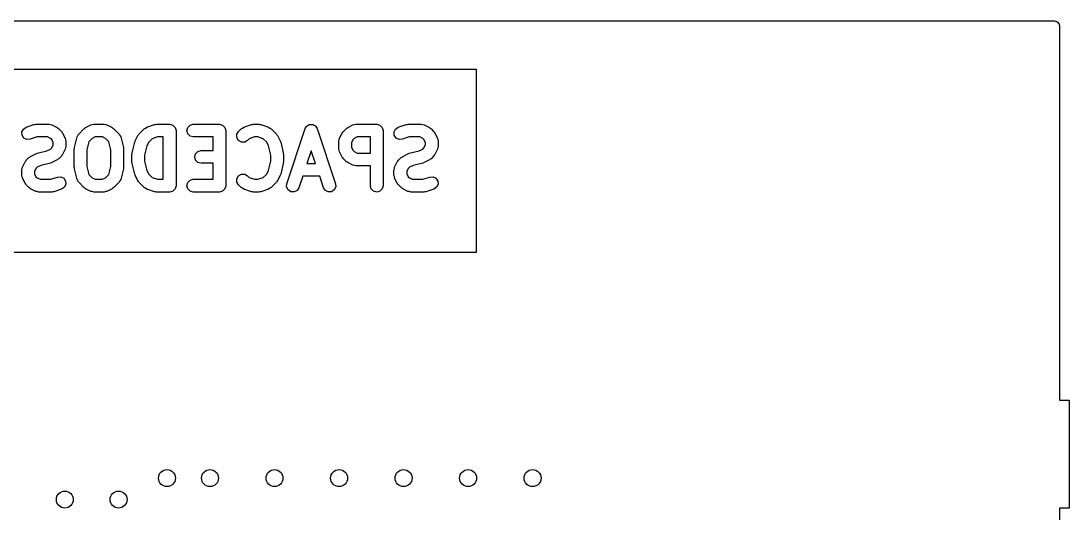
# Model space of a CAD drawing. Extents: x 0.02 to 3.58, y 0.03 to 1.97.
# Drawn here: x 2.604 to 3.579, y 1.512 to 1.97 of the extents above; entities that cross this region are included whole.
import ezdxf

# ---------------------------------------------------------------- set-up
doc = ezdxf.new("R2010")
doc.units = 0
doc.header["$MEASUREMENT"] = 0
doc.layers.add('BLACK', color=7, linetype='CONTINUOUS')

msp = doc.modelspace()

# ---------------------------------------------------------------- linework, layer by layer
at = {"layer": 'BLACK', "linetype": 'CONTINUOUS'}
for p, q in [((0.034961, 1.97), (3.56504, 1.97)), ((3.56504, 1.97), (3.56772, 1.96921)), ((3.56772, 1.96921), (3.56955, 1.9671)), ((3.56955, 1.9671), (3.57, 1.96504)), ((3.57, 1.96504), (3.57, 1.61728)), ((3.0278, 1.92482), (2.09409, 1.92482)), ((3.0278, 1.75518), (3.0278, 1.92482)), ((2.60649, 1.86951), (2.60904, 1.87119)), ((2.60904, 1.87119), (2.61635, 1.87363)), ((2.61635, 1.87363), (2.6173, 1.87369)), ((2.6173, 1.87369), (2.61822, 1.87393)), ((2.61822, 1.87393), (2.6304, 1.87393)), ((2.6304, 1.87393), (2.63172, 1.87358)), ((2.63172, 1.87358), (2.63305, 1.87331)), ((2.63305, 1.87331), (2.63792, 1.87087)), ((2.66432, 1.87087), (2.6692, 1.87331)), ((2.6692, 1.87331), (2.67053, 1.87358)), ((2.67053, 1.87358), (2.67184, 1.87393)), ((2.67184, 1.87393), (2.68159, 1.87393)), ((2.68159, 1.87393), (2.6829, 1.87358)), ((2.6829, 1.87358), (2.68423, 1.87331)), ((2.68423, 1.87331), (2.6891, 1.87087)), ((2.72002, 1.87045), (2.72115, 1.87119)), ((2.72115, 1.87119), (2.72846, 1.87363)), ((2.72846, 1.87363), (2.72941, 1.87369)), ((2.72941, 1.87369), (2.73033, 1.87393)), ((2.73033, 1.87393), (2.74252, 1.87393)), ((2.74252, 1.87393), (2.74547, 1.87314)), ((2.74547, 1.87314), (2.74763, 1.87098)), ((2.75934, 1.87098), (2.7615, 1.87314)), ((2.7615, 1.87314), (2.76445, 1.87393)), ((2.76445, 1.87393), (2.78882, 1.87393)), ((2.78882, 1.87393), (2.79178, 1.87314)), ((2.79178, 1.87314), (2.79394, 1.87098)), ((2.81019, 1.87045), (2.81133, 1.87119)), ((2.81133, 1.87119), (2.81864, 1.87363)), ((2.81864, 1.87363), (2.81959, 1.87369)), ((2.81959, 1.87369), (2.82051, 1.87393)), ((2.82051, 1.87393), (2.82538, 1.87393)), ((2.82538, 1.87393), (2.8263, 1.87369)), ((2.8263, 1.87369), (2.82725, 1.87363)), ((2.82725, 1.87363), (2.83456, 1.87119)), ((2.83456, 1.87119), (2.83569, 1.87044)), ((2.86918, 1.87088), (2.86971, 1.87195)), ((2.86971, 1.87195), (2.87001, 1.87214)), ((2.87001, 1.87214), (2.87021, 1.87245)), ((2.87021, 1.87245), (2.87127, 1.87298)), ((2.87127, 1.87298), (2.87226, 1.87363)), ((2.87226, 1.87363), (2.87262, 1.87365)), ((2.87262, 1.87365), (2.87294, 1.87381)), ((2.87294, 1.87381), (2.87412, 1.87374)), ((2.87412, 1.87374), (2.87531, 1.87381)), ((2.87531, 1.87381), (2.87563, 1.87365)), ((2.87563, 1.87365), (2.87599, 1.87363)), ((2.87599, 1.87363), (2.87698, 1.87298)), ((2.87698, 1.87298), (2.87804, 1.87245)), ((2.87804, 1.87245), (2.87824, 1.87214)), ((2.87824, 1.87214), (2.87854, 1.87195)), ((2.87854, 1.87195), (2.87907, 1.87089)), ((2.90804, 1.87087), (2.91292, 1.87331)), ((2.91292, 1.87331), (2.91425, 1.87358)), ((2.91425, 1.87358), (2.91556, 1.87393)), ((2.91556, 1.87393), (2.93505, 1.87393)), ((2.93505, 1.87393), (2.93801, 1.87314)), ((2.93801, 1.87314), (2.94017, 1.87098)), ((2.95257, 1.86951), (2.95512, 1.87119)), ((2.95512, 1.87119), (2.96243, 1.87363)), ((2.96243, 1.87363), (2.96338, 1.87369)), ((2.96338, 1.87369), (2.9643, 1.87393)), ((2.9643, 1.87393), (2.97649, 1.87393)), ((2.97649, 1.87393), (2.9778, 1.87358)), ((2.9778, 1.87358), (2.97913, 1.87331)), ((2.97913, 1.87331), (2.984, 1.87087)), ((2.60512, 1.86677), (2.60649, 1.86951)), ((2.6053, 1.86372), (2.60512, 1.86677)), ((2.60699, 1.86117), (2.6053, 1.86372)), ((2.61918, 1.86212), (2.61277, 1.85999)), ((2.62901, 1.86212), (2.61918, 1.86212)), ((2.63178, 1.86074), (2.62901, 1.86212)), ((2.63792, 1.87087), (2.63863, 1.87024)), ((2.63863, 1.87024), (2.63946, 1.86977)), ((2.63946, 1.86977), (2.64189, 1.86733)), ((2.64189, 1.86733), (2.64237, 1.86651)), ((2.64237, 1.86651), (2.643, 1.86579)), ((2.643, 1.86579), (2.64544, 1.86092)), ((2.65392, 1.8524), (2.65636, 1.86215)), ((2.65636, 1.86215), (2.65638, 1.86219)), ((2.65638, 1.86224), (2.65712, 1.86353)), ((2.65638, 1.86219), (2.65638, 1.86224)), ((2.65712, 1.86353), (2.65784, 1.86482)), ((2.65784, 1.86482), (2.65789, 1.86485)), ((2.65789, 1.86485), (2.65791, 1.86489)), ((2.65791, 1.86489), (2.66279, 1.86977)), ((2.66279, 1.86977), (2.66361, 1.87024)), ((2.66361, 1.87024), (2.66432, 1.87087)), ((2.67323, 1.86212), (2.67046, 1.86074)), ((2.68019, 1.86212), (2.67323, 1.86212)), ((2.68296, 1.86074), (2.68019, 1.86212)), ((2.6891, 1.87087), (2.68981, 1.87024)), ((2.68981, 1.87024), (2.69064, 1.86977)), ((2.69064, 1.86977), (2.69551, 1.86489)), ((2.69551, 1.86489), (2.69554, 1.86485)), ((2.69554, 1.86485), (2.69558, 1.86482)), ((2.69558, 1.86482), (2.6963, 1.86353)), ((2.6963, 1.86353), (2.69704, 1.86224)), ((2.69704, 1.86224), (2.69704, 1.86219)), ((2.69704, 1.86219), (2.69706, 1.86215)), ((2.69706, 1.86215), (2.6995, 1.8524)), ((2.71042, 1.85848), (2.71286, 1.86336)), ((2.71286, 1.86336), (2.71349, 1.86407)), ((2.71349, 1.86407), (2.71397, 1.86489)), ((2.71397, 1.86489), (2.71884, 1.86977)), ((2.71884, 1.86977), (2.72002, 1.87045)), ((2.73129, 1.86212), (2.72621, 1.86043)), ((2.73661, 1.86212), (2.73129, 1.86212)), ((2.73661, 1.82275), (2.73661, 1.86212)), ((2.74763, 1.87098), (2.74842, 1.86803)), ((2.74842, 1.86803), (2.74842, 1.81685)), ((2.75855, 1.86803), (2.75934, 1.87098)), ((2.75934, 1.86507), (2.75855, 1.86803)), ((2.7615, 1.86291), (2.75934, 1.86507)), ((2.76445, 1.86212), (2.7615, 1.86291)), ((2.78292, 1.86212), (2.76445, 1.86212)), ((2.78292, 1.84956), (2.78292, 1.86212)), ((2.79394, 1.87098), (2.79473, 1.86803)), ((2.79473, 1.86803), (2.79473, 1.81685)), ((2.80505, 1.86468), (2.80658, 1.86733)), ((2.80505, 1.86162), (2.80505, 1.86468)), ((2.80658, 1.85898), (2.80505, 1.86162)), ((2.80658, 1.86733), (2.80902, 1.86977)), ((2.80902, 1.86977), (2.81019, 1.87045)), ((2.82146, 1.86212), (2.81638, 1.86043)), ((2.82442, 1.86212), (2.82146, 1.86212)), ((2.8295, 1.86043), (2.82442, 1.86212)), ((2.83569, 1.87044), (2.83687, 1.86977)), ((2.83687, 1.86977), (2.84174, 1.86489)), ((2.84174, 1.86489), (2.84222, 1.86407)), ((2.84222, 1.86407), (2.84285, 1.86336)), ((2.84285, 1.86336), (2.84529, 1.85848)), ((2.85146, 1.81871), (2.86852, 1.8699)), ((2.86852, 1.8699), (2.86918, 1.87088)), ((2.87907, 1.87089), (2.87973, 1.8699)), ((2.87973, 1.8699), (2.89679, 1.81871)), ((2.90053, 1.86092), (2.90296, 1.86579)), ((2.90296, 1.86579), (2.90359, 1.86651)), ((2.90359, 1.86651), (2.90407, 1.86733)), ((2.90407, 1.86733), (2.90651, 1.86977)), ((2.90651, 1.86977), (2.90733, 1.87024)), ((2.90733, 1.87024), (2.90804, 1.87087)), ((2.91695, 1.86212), (2.91418, 1.86074)), ((2.92915, 1.86212), (2.91695, 1.86212)), ((2.92915, 1.84712), (2.92915, 1.86212)), ((2.94017, 1.87098), (2.94096, 1.86803)), ((2.94096, 1.86803), (2.94096, 1.81685)), ((2.9512, 1.86677), (2.95257, 1.86951)), ((2.95139, 1.86372), (2.9512, 1.86677)), ((2.95307, 1.86117), (2.95139, 1.86372)), ((2.96526, 1.86212), (2.95886, 1.85999)), ((2.97509, 1.86212), (2.96526, 1.86212)), ((2.97786, 1.86074), (2.97509, 1.86212)), ((2.984, 1.87087), (2.98471, 1.87024)), ((2.98471, 1.87024), (2.98554, 1.86977)), ((2.98554, 1.86977), (2.98797, 1.86733)), ((2.98797, 1.86733), (2.98845, 1.86651)), ((2.98845, 1.86651), (2.98908, 1.86579)), ((2.98908, 1.86579), (2.99152, 1.86092)), ((2.60972, 1.8598), (2.60699, 1.86117)), ((2.61277, 1.85999), (2.60972, 1.8598)), ((2.63286, 1.85966), (2.63178, 1.86074)), ((2.63178, 1.85095), (2.63286, 1.85203)), ((2.63425, 1.85688), (2.63286, 1.85966)), ((2.63286, 1.85203), (2.63425, 1.8548)), ((2.63425, 1.8548), (2.63425, 1.85688)), ((2.64544, 1.86092), (2.64571, 1.85959)), ((2.64571, 1.85209), (2.64544, 1.85076)), ((2.64571, 1.85959), (2.64606, 1.85828)), ((2.64606, 1.8534), (2.64571, 1.85209)), ((2.64606, 1.85828), (2.64606, 1.8534)), ((2.65375, 1.85097), (2.65393, 1.85167)), ((2.65393, 1.85167), (2.65392, 1.8524)), ((2.66742, 1.8577), (2.66556, 1.85024)), ((2.67046, 1.86074), (2.66742, 1.8577)), ((2.686, 1.8577), (2.68296, 1.86074)), ((2.68787, 1.85024), (2.686, 1.8577)), ((2.6995, 1.8524), (2.69949, 1.85167)), ((2.69949, 1.85167), (2.69968, 1.85097)), ((2.70754, 1.84753), (2.70998, 1.85727)), ((2.70998, 1.85727), (2.71029, 1.85784)), ((2.71029, 1.85784), (2.71042, 1.85848)), ((2.72128, 1.85378), (2.71918, 1.84537)), ((2.723, 1.85722), (2.72128, 1.85378)), ((2.72621, 1.86043), (2.723, 1.85722)), ((2.80923, 1.85745), (2.80658, 1.85898)), ((2.81229, 1.85745), (2.80923, 1.85745)), ((2.81493, 1.85898), (2.81229, 1.85745)), ((2.81638, 1.86043), (2.81493, 1.85898)), ((2.83271, 1.85722), (2.8295, 1.86043)), ((2.83443, 1.85378), (2.83271, 1.85722)), ((2.83654, 1.84537), (2.83443, 1.85378)), ((2.84529, 1.85848), (2.84542, 1.85784)), ((2.84542, 1.85784), (2.84573, 1.85727)), ((2.84573, 1.85727), (2.84817, 1.84753)), ((2.8999, 1.85828), (2.90025, 1.85959)), ((2.8999, 1.85097), (2.8999, 1.85828)), ((2.90025, 1.85959), (2.90053, 1.86092)), ((2.9131, 1.85966), (2.91171, 1.85688)), ((2.91171, 1.85688), (2.91171, 1.85236)), ((2.91171, 1.85236), (2.9131, 1.84959)), ((2.91418, 1.86074), (2.9131, 1.85966)), ((2.95581, 1.8598), (2.95307, 1.86117)), ((2.95886, 1.85999), (2.95581, 1.8598)), ((2.97894, 1.85966), (2.97786, 1.86074)), ((2.97786, 1.85095), (2.97894, 1.85203)), ((2.98033, 1.85688), (2.97894, 1.85966)), ((2.97894, 1.85203), (2.98033, 1.8548)), ((2.98033, 1.8548), (2.98033, 1.85688)), ((2.99152, 1.86092), (2.99179, 1.85959)), ((2.99179, 1.85209), (2.99152, 1.85076)), ((2.99179, 1.85959), (2.99214, 1.85828)), ((2.99214, 1.8534), (2.99179, 1.85209)), ((2.99214, 1.85828), (2.99214, 1.8534)), ((2.60917, 1.84052), (2.61161, 1.84296)), ((2.61161, 1.84296), (2.61243, 1.84343)), ((2.61243, 1.84343), (2.61314, 1.84406)), ((2.61314, 1.84406), (2.61802, 1.8465)), ((2.61802, 1.8465), (2.61865, 1.84663)), ((2.61865, 1.84663), (2.61922, 1.84695)), ((2.61922, 1.84695), (2.62834, 1.84923)), ((2.62834, 1.84923), (2.63178, 1.85095)), ((2.63946, 1.84192), (2.63863, 1.84144)), ((2.64189, 1.84435), (2.63946, 1.84192)), ((2.64237, 1.84518), (2.64189, 1.84435)), ((2.643, 1.84589), (2.64237, 1.84518)), ((2.64544, 1.85076), (2.643, 1.84589)), ((2.65375, 1.83391), (2.65375, 1.85097)), ((2.66556, 1.85024), (2.66556, 1.83463)), ((2.68787, 1.83463), (2.68787, 1.85024)), ((2.69968, 1.85097), (2.69968, 1.83391)), ((2.70736, 1.84609), (2.70755, 1.8468)), ((2.70736, 1.83878), (2.70736, 1.84609)), ((2.70755, 1.8468), (2.70754, 1.84753)), ((2.71918, 1.84537), (2.71918, 1.83951)), ((2.76586, 1.84366), (2.76665, 1.84661)), ((2.76665, 1.8407), (2.76586, 1.84366)), ((2.76665, 1.84661), (2.76881, 1.84877)), ((2.76881, 1.84877), (2.77176, 1.84956)), ((2.77176, 1.84956), (2.78292, 1.84956)), ((2.83654, 1.83951), (2.83654, 1.84537)), ((2.84817, 1.84753), (2.84816, 1.8468)), ((2.84816, 1.8468), (2.84835, 1.84609)), ((2.84835, 1.84609), (2.84835, 1.83878)), ((2.87412, 1.84935), (2.87013, 1.83738)), ((2.87812, 1.83738), (2.87412, 1.84935)), ((2.90025, 1.84966), (2.8999, 1.85097)), ((2.90053, 1.84833), (2.90025, 1.84966)), ((2.90296, 1.84345), (2.90053, 1.84833)), ((2.90359, 1.84274), (2.90296, 1.84345)), ((2.90407, 1.84192), (2.90359, 1.84274)), ((2.90651, 1.83948), (2.90407, 1.84192)), ((2.9131, 1.84959), (2.91418, 1.84851)), ((2.91418, 1.84851), (2.91695, 1.84712)), ((2.91695, 1.84712), (2.92915, 1.84712)), ((2.95525, 1.84052), (2.95769, 1.84296)), ((2.95769, 1.84296), (2.95851, 1.84343)), ((2.95851, 1.84343), (2.95922, 1.84406)), ((2.95922, 1.84406), (2.9641, 1.8465)), ((2.9641, 1.8465), (2.96474, 1.84663)), ((2.96474, 1.84663), (2.96531, 1.84695)), ((2.96531, 1.84695), (2.97443, 1.84923)), ((2.97443, 1.84923), (2.97786, 1.85095)), ((2.98554, 1.84192), (2.98471, 1.84144)), ((2.98797, 1.84435), (2.98554, 1.84192)), ((2.98845, 1.84518), (2.98797, 1.84435)), ((2.98908, 1.84589), (2.98845, 1.84518)), ((2.99152, 1.85076), (2.98908, 1.84589)), ((2.605, 1.83147), (2.60535, 1.83278)), ((2.60535, 1.83278), (2.60563, 1.83411)), ((2.60563, 1.83411), (2.60806, 1.83899)), ((2.60806, 1.83899), (2.60869, 1.8397)), ((2.60869, 1.8397), (2.60917, 1.84052)), ((2.6182, 1.83285), (2.61681, 1.83008)), ((2.61928, 1.83393), (2.6182, 1.83285)), ((2.62272, 1.83565), (2.61928, 1.83393)), ((2.63184, 1.83793), (2.62272, 1.83565)), ((2.63241, 1.83824), (2.63184, 1.83793)), ((2.63305, 1.83837), (2.63241, 1.83824)), ((2.63792, 1.84081), (2.63305, 1.83837)), ((2.63863, 1.84144), (2.63792, 1.84081)), ((2.65393, 1.8332), (2.65375, 1.83391)), ((2.65392, 1.83247), (2.65393, 1.8332)), ((2.65636, 1.82273), (2.65392, 1.83247)), ((2.66556, 1.83463), (2.66742, 1.82718)), ((2.686, 1.82718), (2.68787, 1.83463)), ((2.6995, 1.83247), (2.69706, 1.82273)), ((2.69968, 1.83391), (2.69949, 1.8332)), ((2.69949, 1.8332), (2.6995, 1.83247)), ((2.70755, 1.83808), (2.70736, 1.83878)), ((2.70754, 1.83735), (2.70755, 1.83808)), ((2.70998, 1.8276), (2.70754, 1.83735)), ((2.71918, 1.83951), (2.72128, 1.83109)), ((2.76881, 1.83854), (2.76665, 1.8407)), ((2.77176, 1.83775), (2.76881, 1.83854)), ((2.78292, 1.83775), (2.77176, 1.83775)), ((2.78292, 1.82275), (2.78292, 1.83775)), ((2.83443, 1.83109), (2.83654, 1.83951)), ((2.84817, 1.83735), (2.84573, 1.8276)), ((2.84835, 1.83878), (2.84816, 1.83808)), ((2.84816, 1.83808), (2.84817, 1.83735)), ((2.87013, 1.83738), (2.87812, 1.83738)), ((2.90733, 1.839), (2.90651, 1.83948)), ((2.90804, 1.83837), (2.90733, 1.839)), ((2.91292, 1.83594), (2.90804, 1.83837)), ((2.91425, 1.83566), (2.91292, 1.83594)), ((2.91556, 1.83531), (2.91425, 1.83566)), ((2.92915, 1.83531), (2.91556, 1.83531)), ((2.92915, 1.81685), (2.92915, 1.83531)), ((2.95108, 1.83147), (2.95143, 1.83278)), ((2.95143, 1.83278), (2.95171, 1.83411)), ((2.95171, 1.83411), (2.95414, 1.83899)), ((2.95414, 1.83899), (2.95478, 1.8397)), ((2.95478, 1.8397), (2.95525, 1.84052)), ((2.96428, 1.83285), (2.96289, 1.83008)), ((2.96536, 1.83393), (2.96428, 1.83285)), ((2.9688, 1.83565), (2.96536, 1.83393)), ((2.97792, 1.83793), (2.9688, 1.83565)), ((2.97849, 1.83824), (2.97792, 1.83793)), ((2.97913, 1.83837), (2.97849, 1.83824)), ((2.984, 1.84081), (2.97913, 1.83837)), ((2.98471, 1.84144), (2.984, 1.84081)), ((2.605, 1.8266), (2.605, 1.83147)), ((2.60535, 1.82528), (2.605, 1.8266)), ((2.60563, 1.82395), (2.60535, 1.82528)), ((2.60806, 1.81908), (2.60563, 1.82395)), ((2.61681, 1.83008), (2.61681, 1.82799)), ((2.61681, 1.82799), (2.6182, 1.82522)), ((2.6182, 1.82522), (2.61928, 1.82414)), ((2.61928, 1.82414), (2.62205, 1.82275)), ((2.62205, 1.82275), (2.63188, 1.82275)), ((2.63188, 1.82275), (2.63829, 1.82489)), ((2.63829, 1.82489), (2.64134, 1.82507)), ((2.64134, 1.82507), (2.64407, 1.8237)), ((2.64407, 1.8237), (2.64576, 1.82115)), ((2.65638, 1.82268), (2.65636, 1.82273)), ((2.65638, 1.82263), (2.65638, 1.82268)), ((2.65712, 1.82135), (2.65638, 1.82263)), ((2.66742, 1.82718), (2.67046, 1.82414)), ((2.67046, 1.82414), (2.67323, 1.82275)), ((2.67323, 1.82275), (2.68019, 1.82275)), ((2.68019, 1.82275), (2.68296, 1.82414)), ((2.68296, 1.82414), (2.686, 1.82718)), ((2.69704, 1.82263), (2.6963, 1.82135)), ((2.69706, 1.82273), (2.69704, 1.82268)), ((2.69704, 1.82268), (2.69704, 1.82263)), ((2.71029, 1.82703), (2.70998, 1.8276)), ((2.71042, 1.82639), (2.71029, 1.82703)), ((2.71286, 1.82152), (2.71042, 1.82639)), ((2.72128, 1.83109), (2.723, 1.82766)), ((2.723, 1.82766), (2.72621, 1.82445)), ((2.72621, 1.82445), (2.73129, 1.82275)), ((2.73129, 1.82275), (2.73661, 1.82275)), ((2.7615, 1.82196), (2.76445, 1.82275)), ((2.76445, 1.82275), (2.78292, 1.82275)), ((2.80505, 1.82325), (2.80658, 1.8259)), ((2.80505, 1.82019), (2.80505, 1.82325)), ((2.80658, 1.8259), (2.80923, 1.82743)), ((2.80923, 1.82743), (2.81229, 1.82743)), ((2.81229, 1.82743), (2.81493, 1.8259)), ((2.81493, 1.8259), (2.81638, 1.82445)), ((2.81638, 1.82445), (2.82146, 1.82275)), ((2.82146, 1.82275), (2.82442, 1.82275)), ((2.82442, 1.82275), (2.8295, 1.82445)), ((2.8295, 1.82445), (2.83271, 1.82766)), ((2.83271, 1.82766), (2.83443, 1.83109)), ((2.84529, 1.82639), (2.84285, 1.82152)), ((2.84542, 1.82703), (2.84529, 1.82639)), ((2.84573, 1.8276), (2.84542, 1.82703)), ((2.86619, 1.82556), (2.86267, 1.81498)), ((2.88205, 1.82556), (2.86619, 1.82556)), ((2.88558, 1.81498), (2.88205, 1.82556)), ((2.95108, 1.8266), (2.95108, 1.83147)), ((2.95143, 1.82528), (2.95108, 1.8266)), ((2.95171, 1.82395), (2.95143, 1.82528)), ((2.95414, 1.81908), (2.95171, 1.82395)), ((2.96289, 1.83008), (2.96289, 1.82799)), ((2.96289, 1.82799), (2.96428, 1.82522)), ((2.96428, 1.82522), (2.96536, 1.82414)), ((2.96536, 1.82414), (2.96813, 1.82275)), ((2.96813, 1.82275), (2.97797, 1.82275)), ((2.97797, 1.82275), (2.98437, 1.82489)), ((2.98437, 1.82489), (2.98742, 1.82507)), ((2.98742, 1.82507), (2.99015, 1.8237)), ((2.99015, 1.8237), (2.99184, 1.82115)), ((2.60869, 1.81837), (2.60806, 1.81908)), ((2.60917, 1.81755), (2.60869, 1.81837)), ((2.61161, 1.81511), (2.60917, 1.81755)), ((2.61243, 1.81463), (2.61161, 1.81511)), ((2.61314, 1.814), (2.61243, 1.81463)), ((2.61802, 1.81156), (2.61314, 1.814)), ((2.64202, 1.81368), (2.63471, 1.81124)), ((2.64457, 1.81537), (2.64202, 1.81368)), ((2.64594, 1.8181), (2.64457, 1.81537)), ((2.64576, 1.82115), (2.64594, 1.8181)), ((2.65784, 1.82005), (2.65712, 1.82135)), ((2.65789, 1.82003), (2.65784, 1.82005)), ((2.65791, 1.81998), (2.65789, 1.82003)), ((2.66279, 1.81511), (2.65791, 1.81998)), ((2.66361, 1.81463), (2.66279, 1.81511)), ((2.66432, 1.814), (2.66361, 1.81463)), ((2.6692, 1.81156), (2.66432, 1.814)), ((2.6891, 1.814), (2.68423, 1.81156)), ((2.68981, 1.81463), (2.6891, 1.814)), ((2.69064, 1.81511), (2.68981, 1.81463)), ((2.69551, 1.81998), (2.69064, 1.81511)), ((2.69554, 1.82003), (2.69551, 1.81998)), ((2.69558, 1.82005), (2.69554, 1.82003)), ((2.6963, 1.82135), (2.69558, 1.82005)), ((2.71349, 1.82081), (2.71286, 1.82152)), ((2.71397, 1.81998), (2.71349, 1.82081)), ((2.71884, 1.81511), (2.71397, 1.81998)), ((2.72002, 1.81443), (2.71884, 1.81511)), ((2.72115, 1.81368), (2.72002, 1.81443)), ((2.72846, 1.81124), (2.72115, 1.81368)), ((2.74763, 1.81389), (2.74547, 1.81173)), ((2.74842, 1.81685), (2.74763, 1.81389)), ((2.75855, 1.81685), (2.75934, 1.8198)), ((2.75934, 1.81389), (2.75855, 1.81685)), ((2.75934, 1.8198), (2.7615, 1.82196)), ((2.7615, 1.81173), (2.75934, 1.81389)), ((2.79394, 1.81389), (2.79178, 1.81173)), ((2.79473, 1.81685), (2.79394, 1.81389)), ((2.80658, 1.81755), (2.80505, 1.82019)), ((2.80902, 1.81511), (2.80658, 1.81755)), ((2.81019, 1.81443), (2.80902, 1.81511)), ((2.81133, 1.81368), (2.81019, 1.81443)), ((2.81864, 1.81124), (2.81133, 1.81368)), ((2.83456, 1.81368), (2.82725, 1.81124)), ((2.83569, 1.81443), (2.83456, 1.81368)), ((2.83687, 1.81511), (2.83569, 1.81443)), ((2.84174, 1.81998), (2.83687, 1.81511)), ((2.84222, 1.82081), (2.84174, 1.81998)), ((2.84285, 1.82152), (2.84222, 1.82081)), ((2.85128, 1.81566), (2.85146, 1.81871)), ((2.85265, 1.81293), (2.85128, 1.81566)), ((2.8552, 1.81124), (2.85265, 1.81293)), ((2.86267, 1.81498), (2.86098, 1.81243)), ((2.88727, 1.81243), (2.88558, 1.81498)), ((2.8956, 1.81293), (2.89305, 1.81124)), ((2.89697, 1.81566), (2.8956, 1.81293)), ((2.89679, 1.81871), (2.89697, 1.81566)), ((2.92994, 1.81389), (2.92915, 1.81685)), ((2.9321, 1.81173), (2.92994, 1.81389)), ((2.94017, 1.81389), (2.93801, 1.81173)), ((2.94096, 1.81685), (2.94017, 1.81389)), ((2.95478, 1.81837), (2.95414, 1.81908)), ((2.95525, 1.81755), (2.95478, 1.81837)), ((2.95769, 1.81511), (2.95525, 1.81755)), ((2.95851, 1.81463), (2.95769, 1.81511)), ((2.95922, 1.814), (2.95851, 1.81463)), ((2.9641, 1.81156), (2.95922, 1.814)), ((2.9881, 1.81368), (2.98079, 1.81124)), ((2.99065, 1.81537), (2.9881, 1.81368)), ((2.99202, 1.8181), (2.99065, 1.81537)), ((2.99184, 1.82115), (2.99202, 1.8181)), ((2.61935, 1.81129), (2.61802, 1.81156)), ((2.62066, 1.81094), (2.61935, 1.81129)), ((2.63284, 1.81094), (2.62066, 1.81094)), ((2.63376, 1.81119), (2.63284, 1.81094)), ((2.63471, 1.81124), (2.63376, 1.81119)), ((2.67053, 1.81129), (2.6692, 1.81156)), ((2.67184, 1.81094), (2.67053, 1.81129)), ((2.68159, 1.81094), (2.67184, 1.81094)), ((2.6829, 1.81129), (2.68159, 1.81094)), ((2.68423, 1.81156), (2.6829, 1.81129)), ((2.72941, 1.81119), (2.72846, 1.81124)), ((2.73033, 1.81094), (2.72941, 1.81119)), ((2.74252, 1.81094), (2.73033, 1.81094)), ((2.74547, 1.81173), (2.74252, 1.81094)), ((2.76445, 1.81094), (2.7615, 1.81173)), ((2.78882, 1.81094), (2.76445, 1.81094)), ((2.79178, 1.81173), (2.78882, 1.81094)), ((2.81959, 1.81119), (2.81864, 1.81124)), ((2.82051, 1.81094), (2.81959, 1.81119)), ((2.82538, 1.81094), (2.82051, 1.81094)), ((2.8263, 1.81119), (2.82538, 1.81094)), ((2.82725, 1.81124), (2.8263, 1.81119)), ((2.85825, 1.81106), (2.8552, 1.81124)), ((2.86098, 1.81243), (2.85825, 1.81106)), ((2.89, 1.81106), (2.88727, 1.81243)), ((2.89305, 1.81124), (2.89, 1.81106)), ((2.93505, 1.81094), (2.9321, 1.81173)), ((2.93801, 1.81173), (2.93505, 1.81094)), ((2.96543, 1.81129), (2.9641, 1.81156)), ((2.96674, 1.81094), (2.96543, 1.81129)), ((2.97892, 1.81094), (2.96674, 1.81094)), ((2.97984, 1.81119), (2.97892, 1.81094)), ((2.98079, 1.81124), (2.97984, 1.81119)), ((2.09409, 1.75518), (3.0278, 1.75518)), ((3.57, 1.61728), (3.57878, 1.61728)), ((3.57878, 1.61728), (3.57878, 1.51689)), ((3.57878, 1.51689), (3.57, 1.51689)), ((3.57, 1.51689), (3.57, 1.43028))]:
    msp.add_line(p, q, dxfattribs=at)
at = {"layer": 'BLACK'}
for centre in [(2.74, 1.545), (2.78, 1.545), (2.84, 1.545), (2.9, 1.545), (2.96, 1.545), (3.02, 1.545), (3.08, 1.545), (2.645, 1.525), (2.695, 1.525)]:
    msp.add_circle(centre, 0.007874, dxfattribs=at)

doc.saveas('drawing.dxf')
